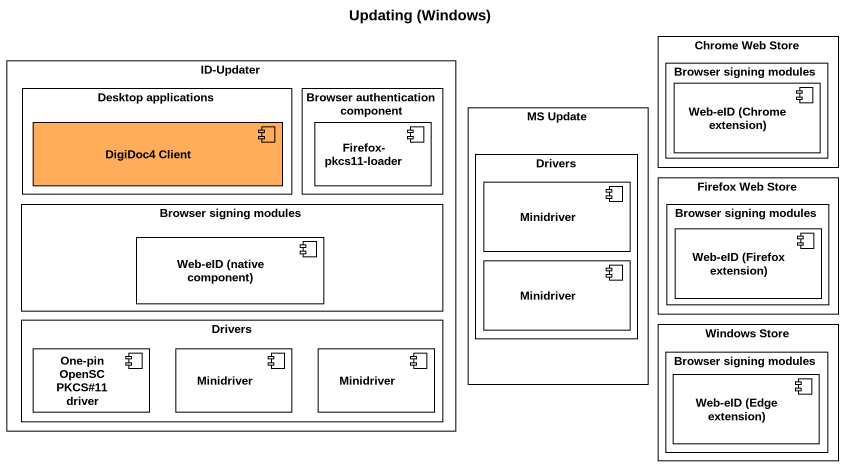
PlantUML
@startuml
title Updating (Windows)
rectangle "Chrome Web Store" as Chrome_Web_Store #FFFFFF {
  rectangle "Browser signing modules" as Browser_signing_modules {
    component "Web-eID (Chrome extension)" as Web_eID_Chrome_extension #FFFFFF
  }
}
rectangle "ID-Updater" as ID_Updater #FFFFFF {
  rectangle "Desktop applications" as Desktop_applications {
    component "DigiDoc4 Client" as DigiDoc4_Client #FFAD5B
  }
  rectangle "Browser authentication component" as Browser_authentication {
    component "Firefox-pkcs11-loader" as Firefox_pkcs11_loader #FFFFFF
  }
  rectangle "Browser signing modules" as Browser_signing_modules_2 {
    component "Web-eID (native component)" as Web_eID_native_component #FFFFFF
  }
  rectangle "Drivers" as Drivers_2 {
    component "One-pin OpenSC PKCS#11 driver" as One_pin_OpenSC_PKCS_11 #FFFFFF
    component "Minidriver" as Minidriver_3 #FFFFFF
    component "Minidriver" as Minidriver_4 #FFFFFF
  }
}
rectangle "MS Update" as MS_Update #FFFFFF {
  rectangle Drivers {
    component Minidriver #FFFFFF
    component "Minidriver" as Minidriver_2 #FFFFFF
  }
}
rectangle "Firefox Web Store" as Firefox_Web_Store #FFFFFF {
  rectangle "Browser signing modules" as Browser_signing_modules_3 {
    component "Web-eID (Firefox extension)" as Web_eID_Firefox_extension #FFFFFF
  }
}
rectangle "Windows Store" as Windows_Store #FFFFFF {
  rectangle "Browser signing modules" as Browser_signing_modules_4 {
    component "Web-eID (Edge extension)" as Web_eID_Edge_extension #FFFFFF
  }
}
@enduml
